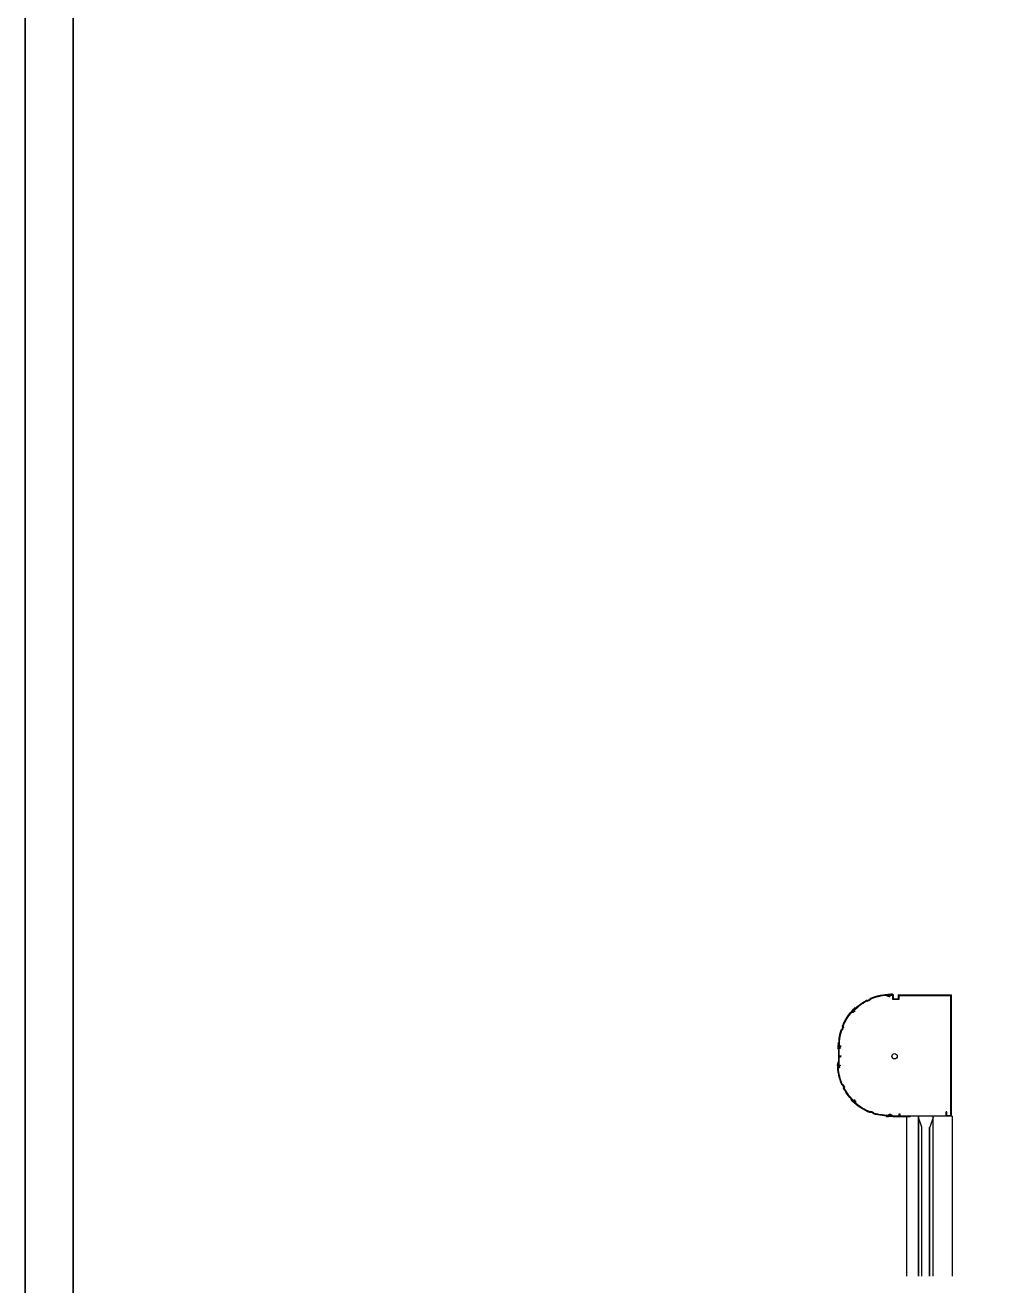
# Model space of a CAD drawing. Header units: millimetres. Extents: x 150937 to 394412, y 327166 to 584759.
# Drawn here: x 262801 to 265806, y 383841 to 387784 of the extents above; entities that cross this region are included whole.
import ezdxf

# ---------------------------------------------------------------- set-up
doc = ezdxf.new("R2010")
doc.units = ezdxf.units.MM
doc.layers.add('4윤곽선', color=5, linetype='Continuous', lineweight=70)

# ---------------------------------------------------------------- blocks, each defined once
blk = doc.blocks.new('33')
at = {"color": 1}
for p, q in [((8618.5, 1893.8), (8587.3, 1893.8)), ((8619, 1894.3), (8619, 1898.8)), ((8622, 1894.3), (8622, 1898.8)), ((8643.8, 1893.8), (8622.5, 1893.8)), ((8650.3, 1895.7), (8647.4, 1895.8)), ((8647.5, 1897.8), (8650.4, 1897.7)), ((8650.9, 1898.2), (8651, 1898.7)), ((8653, 1898.6), (8652.9, 1898.1)), ((8660.2, 1893.5), (8662, 1893.4)), ((8662.3, 1893.2), (8662.3, 1891.8)), ((8641.3, 1892), (8587.2, 1892)), ((8656, 1891.9), (8655.6, 1891.4)), ((8656.5, 1891.4), (8656, 1891.9)), ((8662, 1891.5), (8656.5, 1891.4))]:
    blk.add_line(p, q, dxfattribs=at)
for centre, radius, start, end in [((8587.2, 1892.9), 0.907, 84.4243, 270.0025), ((8618.5, 1894.3), 0.5, 270, 0), ((8620.5, 1898.8), 1.5, 0, 180), ((8622.5, 1894.3), 0.5, 180, 270), ((8643.5, 1894.7), 0.901, 292.3286, 353.6078), ((8647.3, 1894.8), 3, 86.6098, 184.823), ((8647.4, 1894.7), 1.11, 92.013, 261.2865), ((8655.6, 2051.4), 158, 266.9727, 271.6735), ((8650.4, 1898.2), 2.5, 266.6098, 356.6098), ((8650.4, 1898.2), 0.5, 266.6098, 356.6098), ((8652, 1898.6), 1, 356.6098, 176.6098), ((8662, 1893.1), 0.3, 1.1562, 90.9209), ((8655.9, 2055.4), 164, 264.9057, 269.8991), ((8662, 1891.8), 0.3, 271.0941, 1.1562)]:
    blk.add_arc(centre, radius, start, end, dxfattribs=at)
blk = doc.blocks.new('sef')
for p, q in [((8556.5, 2349.9), (8556.4, 2351.3)), ((8556.7, 2351.6), (8562.3, 2351.7)), ((8558.5, 2349.6), (8556.8, 2349.7)), ((8562.3, 2351.7), (8562.8, 2351.2)), ((8562.8, 2351.2), (8563.3, 2351.7)), ((8565.8, 2344.5), (8565.8, 2345)), ((8567.8, 2344.9), (8567.8, 2344.4)), ((8571.3, 2345.3), (8568.4, 2345.4)), ((8568.5, 2347.4), (8571.4, 2347.3)), ((8626.3, 2336.2), (8627, 2334.4)), ((8627.2, 2338), (8627.9, 2336.2)), ((8636.6, 2331.2), (8634.7, 2330.6)), ((8637.5, 2333.1), (8635.6, 2332.4))]:
    blk.add_line(p, q)
for centre, radius, start, end in [((8556.7, 2351.3), 0.3, 91.0941, 181.1562), ((8556.8, 2350), 0.3, 181.1562, 270.9209), ((8563.2, 2191.7), 158, 86.9727, 91.6735), ((8563.2, 2191.7), 160, 66.6158, 89.9731), ((8568.3, 2344.9), 2.5, 86.6098, 176.6098), ((8566.8, 2344.5), 1, 176.6098, 356.6098), ((8568.3, 2344.9), 0.5, 86.6098, 176.6098), ((8571.4, 2348.3), 3, 266.6098, 4.823), ((8571.3, 2348.4), 1.11, 272.013, 81.2865), ((8575.3, 2348.4), 0.901, 112.3286, 173.6078), ((8563.2, 2191.7), 158, 66.6472, 85.7109), ((8625.4, 2335.8), 1, 20.3424, 66.6472), ((8626.3, 2337.6), 1, 20.1013, 66.6158), ((8627.9, 2334.7), 1, 200.3424, 245.629), ((8563.2, 2191.7), 156, 62.9963, 65.629), ((8628.8, 2336.5), 1, 200.1013, 245.6115), ((8563.2, 2191.7), 158, 63.0138, 65.6115), ((8634.4, 2331.6), 1, 242.9963, 288.2829), ((8635.3, 2333.4), 1, 243.0138, 288.5239), ((8636.9, 2330.3), 1, 61.9781, 108.2829), ((8563.2, 2191.7), 158, 41.9591, 61.9781), ((8637.8, 2332.1), 1, 62.0094, 108.5239), ((8563.2, 2191.7), 160, 41.9224, 62.0094), ((8681.4, 2298), 1.01, 219.7927, 50.0222)]:
    blk.add_arc(centre, radius, start, end)
blk = doc.blocks.new('c2side')
for p, q in [((-200, 377.8), (-200, 379.4)), ((-200, 379.4), (-183.4, 379.4)), ((-185, 377.8), (-200, 377.8)), ((-185, 364.8), (-185, 377.8)), ((-166.8, 364.8), (-185, 364.8)), ((-183.4, 366.4), (-183.4, 379.4)), ((-168.4, 366.4), (-183.4, 366.4)), ((-168.4, 379.4), (-3, 379.4)), ((-168.4, 379.4), (-168.4, 366.4)), ((-166.8, 377.8), (-4.6, 377.8)), ((-166.8, 377.8), (-166.8, 364.8)), ((-4.6, 377.8), (-4.6, 1.6)), ((-3, 379.4), (-3, 0)), ((-18, 0), (-123.1, 0)), ((-18, 0), (-18, 13.4)), ((-16.4, 13.4), (-18, 13.4)), ((-3, 0), (-18, 0)), ((-3, 0), (-18, 0)), ((-3, 0), (-18, 0)), ((-3, 0), (-18, 0)), ((-16.4, 1.6), (-16.4, 13.4)), ((-4.6, 1.6), (-16.4, 1.6)), ((-4.6, 1.6), (-16.4, 1.6)), ((-4.6, 1.6), (-16.4, 1.6)), ((-4.6, 1.6), (-16.4, 1.6))]:
    blk.add_line(p, q)
at = {"color": 7, "linetype": 'Continuous', "lineweight": 25}
for p, q in [((-116.7, 0), (-141.7, 0)), ((-141.7, -500), (-141.7, 0)), ((-121, 0), (-121.5, 0)), ((-107.6, 0), (-116.7, 0)), ((-107, 0), (-107.6, 0)), ((-106.6, 0), (-107, 0)), ((-106.6, 0), (-106.6, 0)), ((-105.7, 0), (-106.6, 0)), ((-105.2, 0), (-105.7, 0)), ((-105.2, 0), (-105.2, -500)), ((-105.2, -500), (-105.2, 0)), ((-105.2, 0), (-105.2, 0)), ((-59.2, 0), (-105.2, 0)), ((-59.2, -500), (-59.2, 0)), ((-59.2, -500), (-59.2, 0)), ((-58.8, 0), (-59.2, 0)), ((-59.2, 0), (-59.2, 0)), ((-57.8, 0), (-58.8, 0)), ((-57.4, 0), (-57.8, 0)), ((-57.8, 0), (-57.8, 0)), ((-56.9, 0), (-57.4, 0)), ((-36.8, 0), (-56.9, 0)), ((-36.6, 0), (-36.8, 0)), ((-36.1, 0), (-36.6, 0)), ((-10.9, 0), (-36.1, 0)), ((-10.7, 0), (-10.9, 0)), ((-10.4, 0), (-10.7, 0)), ((-9.1, 0), (-10.4, 0)), ((-8.4, 0), (-9.1, 0)), ((0, 0), (-8.4, 0)), ((0, 0), (0, -500)), ((0, 0), (0, -500)), ((0, 0), (0, -500)), ((0, 0), (0, 0)), ((-94.7, -33.6), (-105.2, -4.2)), ((-94.7, -500), (-94.7, -33.6)), ((-94.2, -35), (-94.7, -33.6)), ((-94.2, -500), (-94.2, -35)), ((-69.7, -33.6), (-70.2, -35)), ((-70.2, -500), (-70.2, -35)), ((-59.2, -4.2), (-69.7, -33.6)), ((-69.7, -500), (-69.7, -33.6))]:
    blk.add_line(p, q, dxfattribs=at)
blk.add_circle((-179.6, 187.7), 8.26)
at = {"xscale": -1}
for name, p in [('sef', (8370.8, -1970.1)), ('sef', (8370.8, -1970.1)), ('33', (8456.5, -1892.6))]:
    blk.add_blockref(name, p, dxfattribs=at)
for name, p, rotation in [('sef', (7410.8, 4728.2), 44.99999999999536), ('33', (-2247.5, -8432.9), 270), ('sef', (1993.8, 8725.7), 90), ('sef', (-4704.6, 7765.7), 134.9999999999309)]:
    blk.add_blockref(name, p, dxfattribs=dict(at, rotation=rotation))
blk = doc.blocks.new('C-2 BASE')
at = {"layer": '4윤곽선', "lineweight": 35}
blk.add_line((250, 14600), (250, 250), dxfattribs=at)
blk.add_lwpolyline([(20900, 100), (100, 100), (100, 14750), (20900, 14750)], close=True, dxfattribs=at)

msp = doc.modelspace()

# ---------------------------------------------------------------- block references
for name, p in [('C-2 BASE', (262700.55, 376871.221)), ('c2side', (265700.55, 384371.221))]:
    msp.add_blockref(name, p)

doc.saveas('drawing.dxf')
